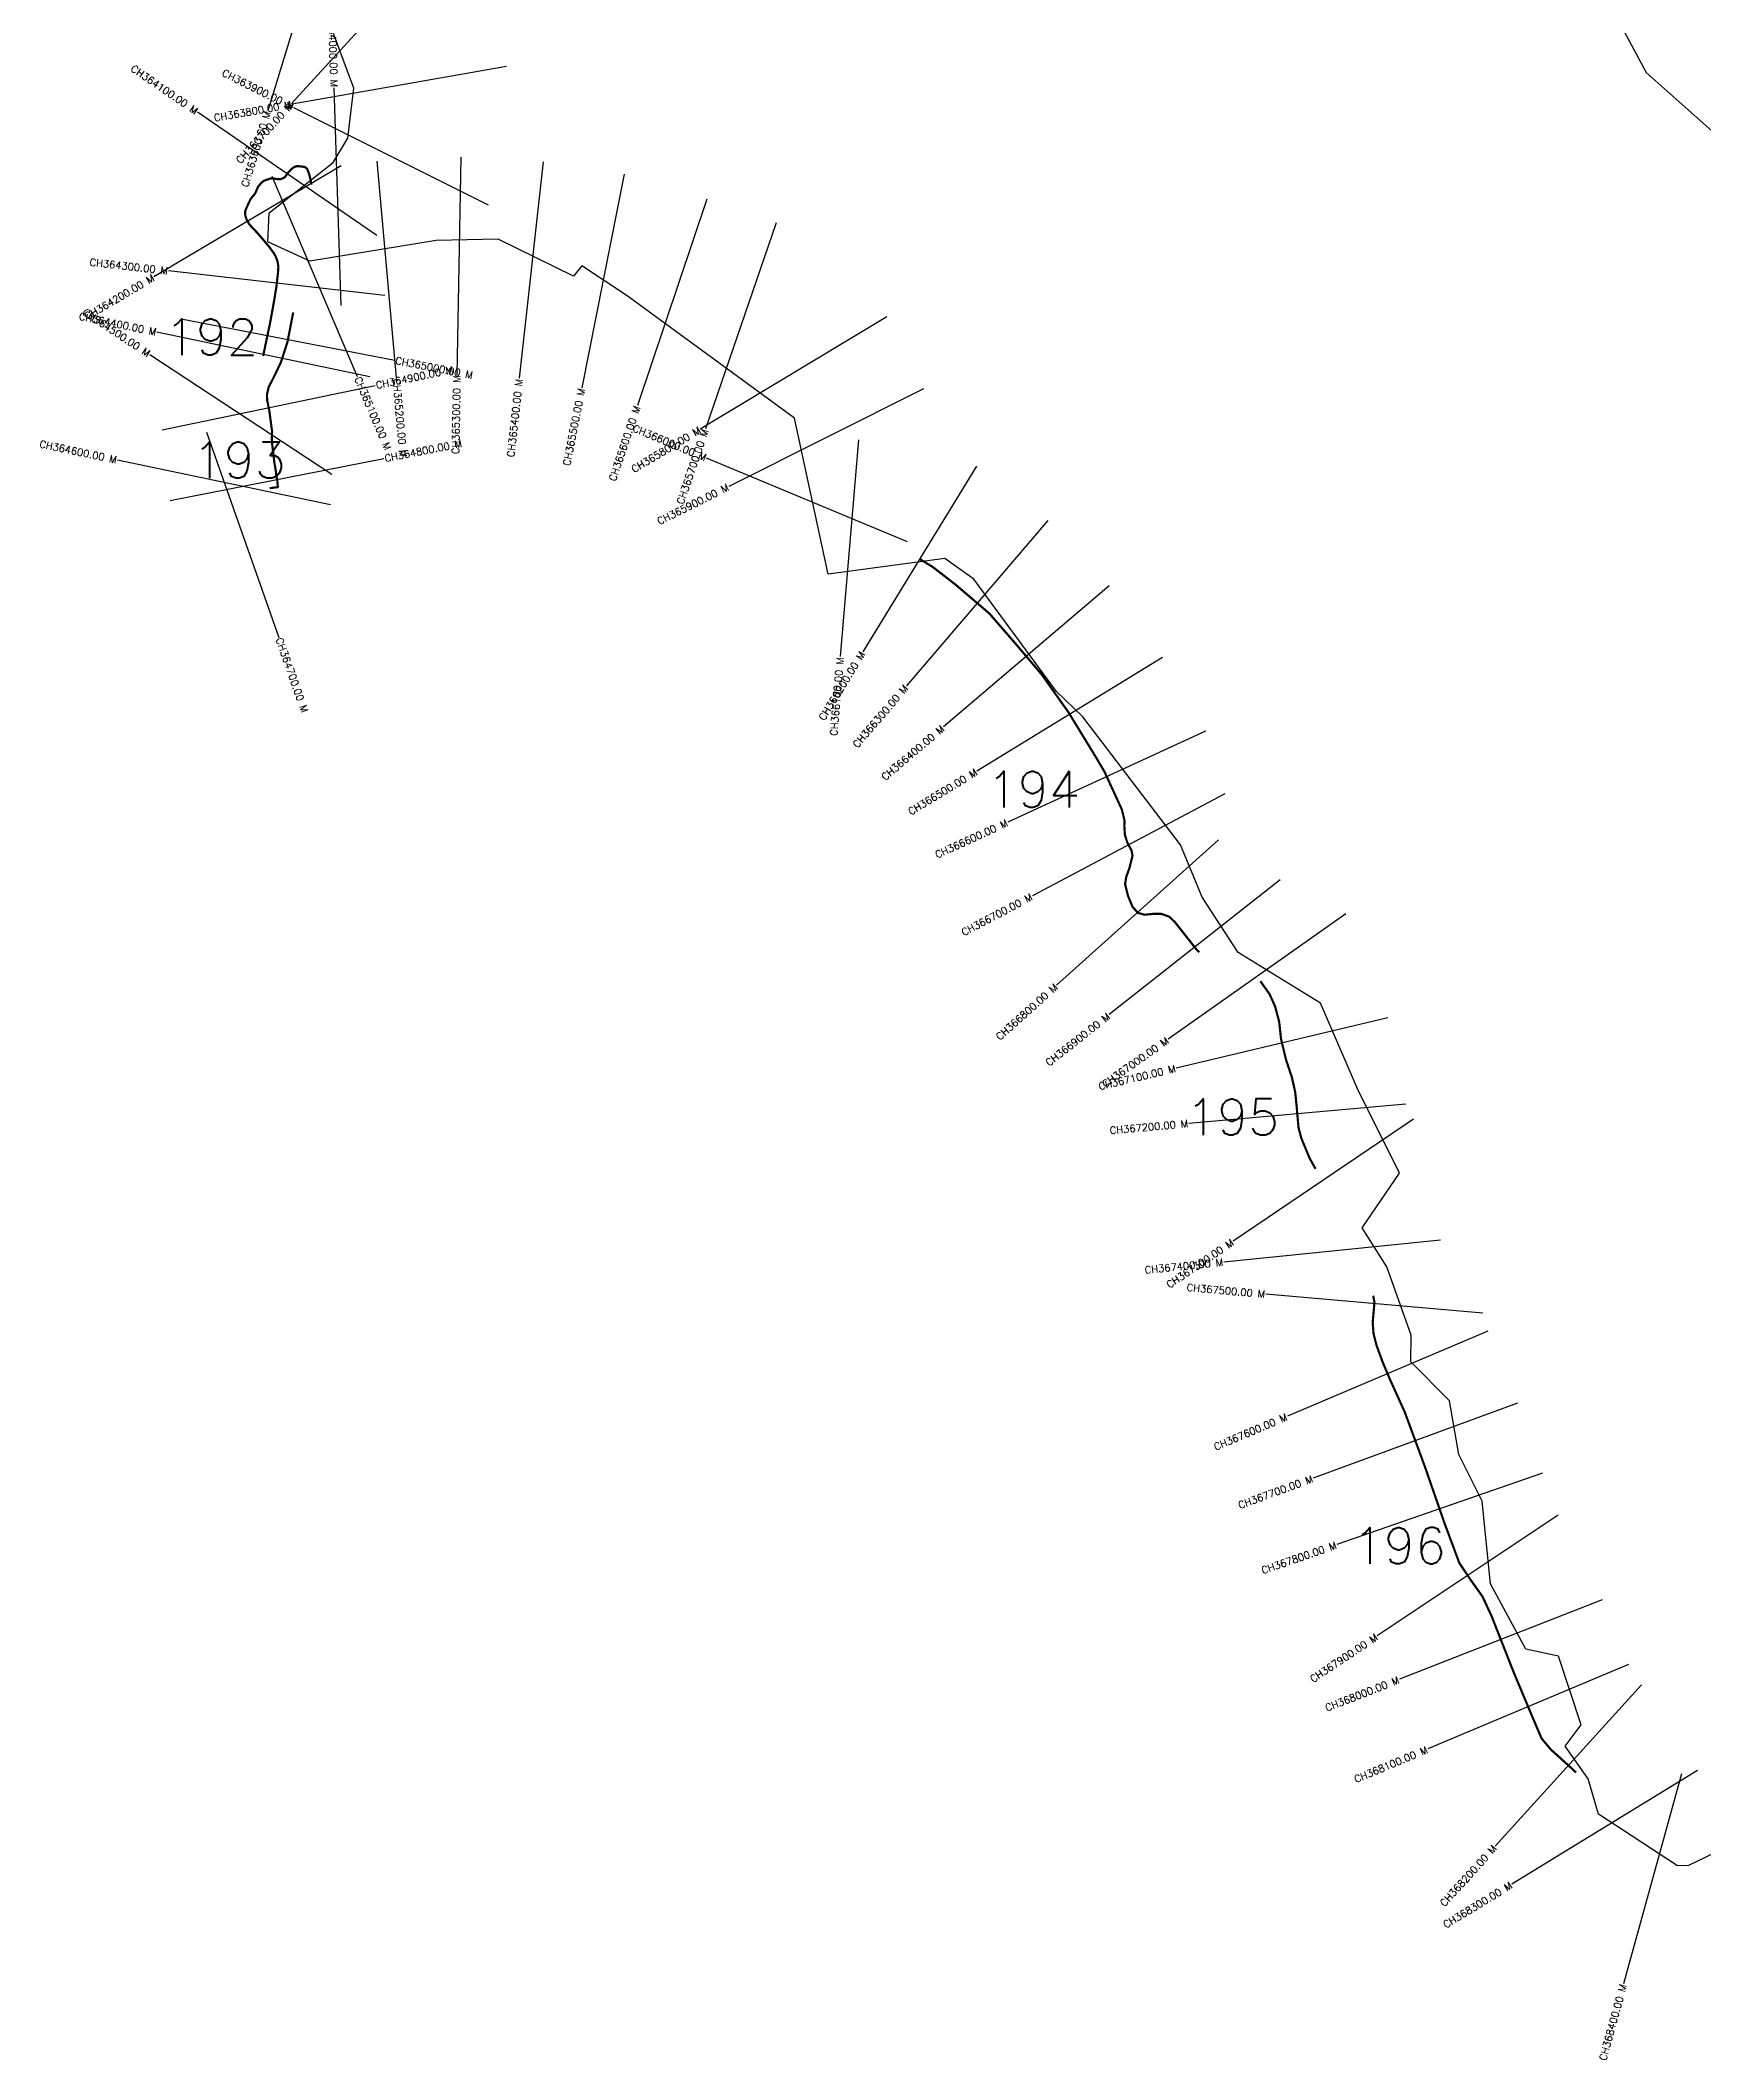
# Model space of a CAD drawing. Header units: metres. Extents: x 297192 to 300643, y 1967922 to 1972680.
# Drawn here: x 297192 to 299484, y 1967922 to 1970705 of the extents above; entities that cross this region are included whole.
import ezdxf
from ezdxf.enums import TextEntityAlignment as Align

# ---------------------------------------------------------------- set-up
doc = ezdxf.new("R2010")
doc.units = ezdxf.units.M
doc.header["$MEASUREMENT"] = 0
for name, color, linetype in [('ARTIFICIALLY PROTECTED', 4, 'Continuous'), ('CS', 134, 'Continuous'), ('CSMark', 6, 'Continuous')]:
    doc.layers.add(name, color=color, linetype=linetype)
doc.styles.get("Standard").update_dxf_attribs({"font": 'simplex.shx'})

msp = doc.modelspace()

# ---------------------------------------------------------------- linework, layer by layer
at = {"color": 6, "flags": 128}
for points in [[(299255.7, 1970939.6), (299405, 1970660.8), (299524.5, 1970554)], [(299572.2, 1968241.4), (299463.3, 1968189.2), (299447.8, 1968188.8), (299339.2, 1968260), (299325, 1968308.4), (299293.3, 1968353.5), (299315, 1968383.1), (299284.2, 1968477.7), (299239, 1968487.2), (299190.4, 1968577.2), (299178.6, 1968691.4), (299146.5, 1968755.6), (299133.8, 1968829.5), (299080.4, 1968883.6), (299080.9, 1968920.3), (299047.2, 1969014.1), (299013.4, 1969068.2), (299065, 1969143.2), (299007.4, 1969258.7), (298955.8, 1969377.8), (298842.5, 1969447.4), (298792.9, 1969523.7), (298763, 1969596), (298628.2, 1969772.4), (298592.3, 1969807.3), (298478, 1969962), (298438.2, 1969990.7), (298277.3, 1969969.3), (298230.9, 1970184.2), (298000.4, 1970352.9), (297938.1, 1970393.9), (297926.4, 1970379.7), (297822.6, 1970430.7), (297737.4, 1970429), (297563.1, 1970400.6), (297505.1, 1970427.1), (297507.2, 1970467.3), (297595.3, 1970536.6), (297615.5, 1970570.1), (297623.8, 1970639), (297595.6, 1970714.3)]]:
    msp.add_lwpolyline(points, dxfattribs=at)
at = {"layer": 'ARTIFICIALLY PROTECTED', "const_width": 3, "flags": 128}
for points in [[(297565, 1970506), (297564.3, 1970511.7), (297562.3, 1970520), (297559.7, 1970527.2), (297558.1, 1970529.2), (297554.6, 1970530.7), (297548.3, 1970531.3), (297545.7, 1970531.6), (297541.4, 1970530.2), (297538.1, 1970527.8), (297532.7, 1970522), (297529.4, 1970517.1), (297526.5, 1970514.9), (297522.5, 1970513.5), (297517.4, 1970513.7), (297513.8, 1970514.4), (297511.2, 1970514.7), (297507.9, 1970514.2), (297499.7, 1970511.3), (297496.7, 1970508.9), (297491.8, 1970503.3), (297489.5, 1970497.9), (297488.3, 1970494.8), (297486.1, 1970491.8), (297483.7, 1970489.1), (297481.1, 1970485.5), (297479.2, 1970481.4), (297475.2, 1970472.7), (297474.1, 1970469.5), (297473.9, 1970465.8), (297474.4, 1970462.6), (297476.3, 1970457.2), (297480, 1970450.9), (297491.5, 1970438.7), (297498.8, 1970430.2), (297507.1, 1970420.2), (297514.5, 1970410.1), (297517, 1970404.6), (297518.7, 1970399.6), (297519.7, 1970393.3), (297519.3, 1970385.5), (297517.1, 1970366), (297513.8, 1970345.7), (297508.3, 1970315.2), (297498.8, 1970270.3), (297498.6, 1970269.8)], [(297507.9, 1970087.5), (297512.2, 1970088.2), (297518.7, 1970089), (297519, 1970089.4), (297518.2, 1970098.2), (297516.8, 1970105.7), (297516.5, 1970109.5), (297515.8, 1970113.8), (297514.2, 1970123.3), (297511.2, 1970148.1), (297510.7, 1970155.9), (297511.1, 1970165.4), (297509.3, 1970179.1), (297507.2, 1970194.7), (297504.2, 1970209.1), (297504.1, 1970217.2), (297506.4, 1970226.9), (297514.1, 1970242), (297523.3, 1970261.2), (297532.3, 1970289.3), (297539.1, 1970324.2), (297540.2, 1970329.9)], [(298404.4, 1969989.5), (298421.7, 1969978.9), (298453.3, 1969954.4), (298499.6, 1969914.9), (298536, 1969872.9), (298571.5, 1969831.1), (298608.5, 1969778.9), (298644.7, 1969719.7), (298658.3, 1969696.7), (298682.1, 1969644.9), (298685.8, 1969629.9), (298685.7, 1969621.1), (298686.4, 1969609.4), (298689.9, 1969598.8), (298695.5, 1969588.2), (298696.9, 1969581), (298692.7, 1969564.1), (298688.2, 1969551.7), (298686.7, 1969541.8), (298690.8, 1969525.3), (298696.9, 1969510.6), (298704.5, 1969502.1), (298713.8, 1969499.6), (298725.8, 1969500.9), (298736.6, 1969500.9), (298747.4, 1969497), (298754.9, 1969490), (298784.8, 1969452.1), (298789, 1969447.9)], [(298873.1, 1969408.1), (298875.7, 1969404.4), (298885.7, 1969390.3), (298893.4, 1969373.3), (298899, 1969352.3), (298901.6, 1969328.3), (298908.4, 1969300), (298916.5, 1969275.8), (298921.1, 1969255.2), (298923.1, 1969235.3), (298925.7, 1969206), (298929.6, 1969191.6), (298940.9, 1969164.1), (298949.2, 1969149.3)], [(299028.2, 1968974.3), (299028.8, 1968973.5), (299030.3, 1968965.1), (299027.9, 1968937.7), (299029.1, 1968921.9), (299033.3, 1968905.8), (299041.8, 1968882.6), (299052.2, 1968858), (299071.8, 1968814.8), (299079.8, 1968793.3), (299099.9, 1968738.7), (299122.2, 1968674.5), (299126.6, 1968661.7), (299147.3, 1968606.1), (299162.7, 1968583.1), (299179.2, 1968559.9), (299191.8, 1968532.8), (299222.3, 1968455.2), (299249, 1968391.6), (299260.7, 1968364.2), (299273.1, 1968349.3), (299300.7, 1968324.3), (299308.2, 1968317.3)]]:
    msp.add_lwpolyline(points, dxfattribs=at)
at = {"layer": 'CS'}
for p, q in [((297592.9, 1970894.6), (297505.1, 1970607.7)), ((297740.8, 1970839), (297537.9, 1970617.9)), ((297834.2, 1970668.7), (297538.7, 1970616.8)), ((297606.4, 1970339.6), (297596.7, 1970639.5)), ((297655.5, 1970435.8), (297408.3, 1970605.7)), ((297809.3, 1970477.9), (297541, 1970612.1)), ((297771.2, 1970544), (297765.8, 1970244)), ((297606.3, 1970532), (297348.2, 1970379.1)), ((297510.8, 1970517.5), (297628.4, 1970241.5)), ((297655.4, 1970538.5), (297682.2, 1970239.7)), ((297884.7, 1970537.4), (297851.8, 1970239.3)), ((297996.1, 1970520.4), (297937.9, 1970226.1)), ((298110.3, 1970485.9), (298014.6, 1970201.6)), ((298205.7, 1970453.4), (298108.6, 1970169.6)), ((297666.6, 1970353), (297368.5, 1970387)), ((297385.7, 1970321.2), (297680.2, 1970264)), ((298358.3, 1970323.8), (298101.2, 1970169.1)), ((297646, 1970241), (297352.3, 1970302.5)), ((297593.2, 1970106.5), (297342.7, 1970271.6)), ((297359.5, 1970167.9), (297653.2, 1970229.1)), ((298408.8, 1970224.4), (298140.5, 1970090.1)), ((297420.8, 1970164.9), (297520.3, 1969881.9)), ((298319.3, 1970154.4), (298294.1, 1969855.4)), ((297591.5, 1970064.8), (297297.8, 1970126.4)), ((297370.8, 1970070.4), (297665.2, 1970128.4)), ((298386.9, 1970013.5), (298110, 1970128.9)), ((298482.1, 1970117.9), (298325.2, 1969862.1)), ((298580.3, 1970043.2), (298385.4, 1969815.2)), ((298664.7, 1969953), (298436.2, 1969758.6)), ((298738.4, 1969854.1), (298482.3, 1969697.7)), ((298797.7, 1969752.6), (298525.1, 1969627.3)), ((298824, 1969666.1), (298558.9, 1969525.7)), ((298815.5, 1969603), (298592.2, 1969402.6)), ((298900.4, 1969547.8), (298664.9, 1969362)), ((298991, 1969501.1), (298746, 1969328.1)), ((299048.9, 1969357.4), (298757, 1969288.2)), ((299073.4, 1969238.7), (298774.6, 1969212)), ((299084.2, 1969217.8), (298835.7, 1969049.7)), ((299121.2, 1969051.3), (298822.7, 1969020.9)), ((299179.6, 1968950.6), (298880.7, 1968976.6)), ((299186.4, 1968925.8), (298910.3, 1968808.4)), ((299227.4, 1968826.6), (298945.9, 1968723)), ((299261.8, 1968729.8), (298978.4, 1968631.4)), ((299283.6, 1968672.2), (299034.1, 1968505.6)), ((299344.1, 1968555.3), (299064.8, 1968445.8)), ((299380.4, 1968466), (299103.9, 1968349.8)), ((299398.5, 1968438.1), (299196.8, 1968216)), ((299475.6, 1968320.1), (299219.7, 1968163.6)), ((299453.3, 1968315.4), (299373.7, 1968026.1))]:
    msp.add_line(p, q, dxfattribs=at)

# ---------------------------------------------------------------- texts
at = {"char_height": 50, "attachment_point": 1}
for s, insert in [('192', (297363.1, 1970321.1)), ('193', (297401.4, 1970151.5)), ('194', (298495.9, 1969697.4)), ('195', (298770.5, 1969245.8)), ('196', (299000.4, 1968654.9))]:
    msp.add_mtext_dynamic_manual_height_columns(s, width=84.374, gutter_width=1, heights=[74.2], dxfattribs=dict(at, insert=insert))
at = {"layer": 'CSMark'}
for s, rotation, p in [('CH364000.00 M', 271.8579, (297596.7, 1970640.5)), ('CH364100.00 M', 325.4877, (297407.4, 1970606.3)), ('CH363900.00 M', 333.4215, (297540.1, 1970612.6)), ('CH363800.00 M', 9.9654, (297537.8, 1970616.6)), ('CH363700.00 M', 47.4542, (297537.3, 1970617.2)), ('CH363600.00 M', 72.9804, (297504.8, 1970606.8)), ('CH364300.00 M', 353.5048, (297367.5, 1970387.1)), ('CH364200.00 M', 30.6412, (297347.4, 1970378.6)), ('CH364400.00 M', 348.1801, (297351.4, 1970302.7)), ('CH364500.00 M', 326.603, (297341.9, 1970272.1)), ('CH365300.00 M', 88.9726, (297765.8, 1970243)), ('CH365400.00 M', 83.7016, (297851.7, 1970238.3)), ('CH365500.00 M', 78.8146, (297937.7, 1970225.1)), ('CH365600.00 M', 71.4061, (298014.3, 1970200.6)), ('CH364600.00 M', 348.1549, (297296.9, 1970126.6)), ('CH365800.00 M', 31.0356, (298100.4, 1970168.6)), ('CH366000.00 M', 337.3695, (298109.1, 1970129.3)), ('CH365700.00 M', 71.1142, (298108.2, 1970168.6)), ('CH365900.00 M', 26.579, (298139.6, 1970089.7)), ('CH366200.00 M', 58.4717, (298324.7, 1969861.3)), ('CH366100.00 M', 85.1823, (298294, 1969854.4)), ('CH366300.00 M', 49.4876, (298384.7, 1969814.4)), ('CH366400.00 M', 40.3915, (298435.5, 1969758)), ('CH366500.00 M', 31.4058, (298481.5, 1969697.2)), ('CH366600.00 M', 24.6749, (298524.2, 1969626.9)), ('CH366700.00 M', 27.9108, (298558, 1969525.2)), ('CH366800.00 M', 41.9124, (298591.5, 1969402)), ('CH366900.00 M', 38.2821, (298664.1, 1969361.3)), ('CH367000.00 M', 35.2331, (298745.1, 1969327.5)), ('CH367100.00 M', 13.3334, (298756, 1969287.9)), ('CH367200.00 M', 5.1109, (298773.6, 1969211.9)), ('CH367300.00 M', 34.0725, (298834.9, 1969049.1)), ('CH367400.00 M', 5.8084, (298821.7, 1969020.8)), ('CH367500.00 M', 355.0423, (298879.7, 1968976.7)), ('CH367600.00 M', 23.0434, (298909.4, 1968808)), ('CH367700.00 M', 20.2134, (298944.9, 1968722.6)), ('CH367800.00 M', 19.1507, (298977.5, 1968631)), ('CH367900.00 M', 33.7217, (299033.2, 1968505.1)), ('CH368000.00 M', 21.4093, (299063.9, 1968445.4)), ('CH368100.00 M', 22.8016, (299103, 1968349.4)), ('CH368200.00 M', 47.7695, (299196.2, 1968215.2)), ('CH368300.00 M', 31.4447, (299218.8, 1968163)), ('CH368400.00 M', 74.6136, (299373.4, 1968025.2))]:
    msp.add_text(s, height=10, rotation=rotation, dxfattribs=at).set_placement(p, align=Align.MIDDLE_RIGHT)
for s, rotation, p in [('CH365000.00 M', 348.9959, (297681.2, 1970263.8)), ('CH365100.00 M', 293.0789, (297628.8, 1970240.6)), ('CH364900.00 M', 11.7577, (297654.2, 1970229.3)), ('CH365200.00 M', 275.1319, (297682.3, 1970238.7)), ('CH364800.00 M', 11.1464, (297666.2, 1970128.6)), ('CH364700.00 M', 289.3602, (297520.6, 1969881))]:
    msp.add_text(s, height=10, rotation=rotation, dxfattribs=at).set_placement(p, align=Align.MIDDLE_LEFT)

doc.saveas('drawing.dxf')
